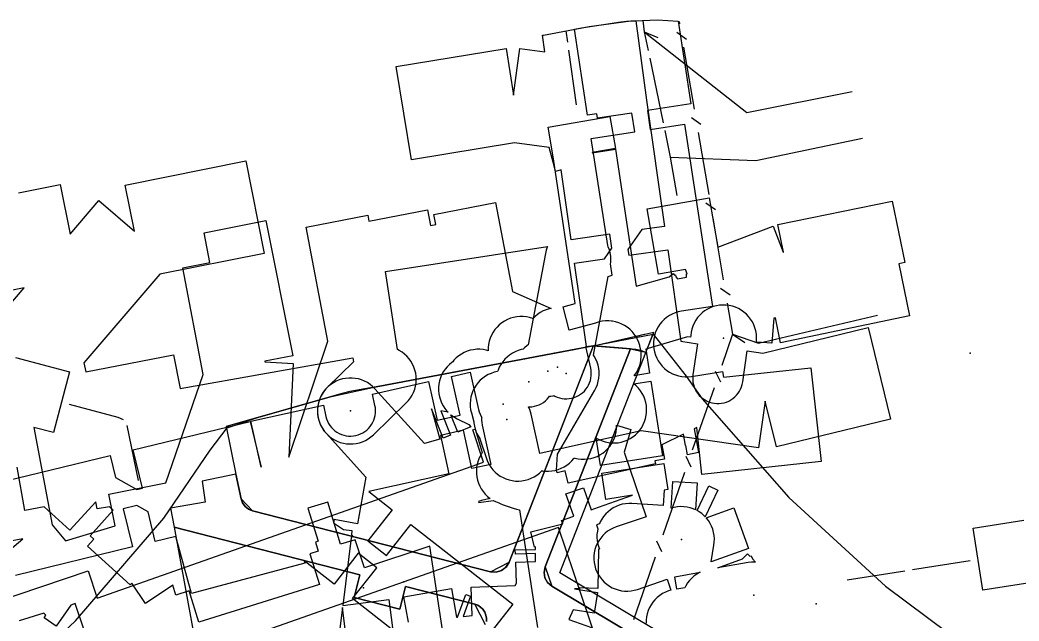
# Model space of a CAD drawing. Header units: metres. Extents: x -3782 to -2031, y 18790 to 19846.
# Drawn here: x -2697.8 to -2634.2, y 19807.4 to 19845.7 of the extents above; entities that cross this region are included whole.
import ezdxf

# ---------------------------------------------------------------- set-up
doc = ezdxf.new("R2010")
doc.units = ezdxf.units.M
for name, color, linetype in [('BENCH', 7, 'Continuous'), ('BOUNDARY', 7, 'Continuous'), ('CURB', 7, 'Continuous'), ('ELECTR_CABLE', 7, 'Continuous'), ('ELECTR_CABLE_COMM', 7, 'Continuous'), ('GRASS', 7, 'Continuous'), ('GROUND', 7, 'Continuous'), ('HEAT', 7, 'Continuous'), ('ROAD', 7, 'Continuous'), ('SEWER', 7, 'Continuous'), ('SIDEWALK_PATH', 7, 'Continuous'), ('TREE', 7, 'Continuous'), ('URN', 7, 'Continuous'), ('WATER_PIPELINE', 7, 'Continuous')]:
    doc.layers.add(name, color=color, linetype=linetype)

msp = doc.modelspace()

# ---------------------------------------------------------------- linework, layer by layer
at = {"layer": 'BENCH'}
msp.add_point((-2673.397, 19809.934), dxfattribs=at)
at = {"layer": 'BOUNDARY'}
msp.add_lwpolyline([(-2700.561, 19801.545), (-2694.285, 19807.448), (-2688.679, 19813.991), (-2685.714, 19818.32), (-2684.639, 19819.744), (-2682.778, 19820.372), (-2678.001, 19821.721), (-2675.4, 19822.308), (-2674.931, 19822.396), (-2662.552, 19824.717), (-2660.833, 19825.07), (-2657.519, 19825.689), (-2655.427, 19823.018), (-2654.403, 19821.576), (-2648.887, 19815.315), (-2642.75, 19809.663), (-2636.057, 19804.681), (-2628.881, 19800.423)], dxfattribs=at)
at = {"layer": 'CURB'}
for points in [[(-2658.09, 19825.675), (-2658.672, 19825.535)], [(-2661.342, 19824.958), (-2666.701, 19811.189)], [(-2658.977, 19824.755), (-2664.404, 19810.884)], [(-2661.311, 19824.965), (-2661.816, 19824.89)], [(-2661.342, 19824.958), (-2658.977, 19824.755)], [(-2658.862, 19824.745), (-2658.862, 19824.745), (-2658.022, 19824.545)], [(-2683.758, 19815.231), (-2684.078, 19816.792)], [(-2683.758, 19815.231), (-2683.027, 19814.463)], [(-2667.88, 19810.585), (-2683.027, 19814.463)], [(-2676.188, 19810.39), (-2688.016, 19813.419)], [(-2667.88, 19810.585), (-2666.701, 19811.189)], [(-2676.188, 19810.39), (-2676.561, 19808.937), (-2673.654, 19808.192), (-2673.282, 19809.645)], [(-2664.404, 19810.884), (-2663.986, 19809.661)], [(-2668.884, 19808.519), (-2673.282, 19809.645)], [(-2663.986, 19809.661), (-2644.929, 19798.275)], [(-2668.192, 19807.21), (-2668.884, 19808.519)]]:
    msp.add_lwpolyline(points, dxfattribs=at)
at = {"layer": 'ELECTR_CABLE'}
for points in [[(-2658.186, 19845.653), (-2658.09, 19844.93)], [(-2663.077, 19844.997), (-2662.978, 19844.268)], [(-2658.09, 19844.93), (-2657.847, 19843.756)], [(-2658.09, 19844.93), (-2651.567, 19839.81)], [(-2658.09, 19844.93), (-2657.228, 19844.571)], [(-2662.91, 19843.773), (-2662.435, 19840.279)], [(-2657.746, 19843.267), (-2656.893, 19839.141)], [(-2651.567, 19839.81), (-2644.856, 19841.147)], [(-2656.792, 19838.651), (-2656.44, 19836.95)], [(-2651, 19836.745), (-2644.21, 19838.16)], [(-2656.44, 19836.95), (-2656.016, 19834.511)], [(-2656.44, 19836.95), (-2651, 19836.745)], [(-2698.111, 19824.212), (-2694.664, 19823.301), (-2695.686, 19819.434), (-2696.935, 19819.764), (-2695.768, 19813.566), (-2694.919, 19812.545), (-2691.764, 19813.503), (-2692.171, 19815.51), (-2688.533, 19816.247), (-2686.161, 19823.139), (-2687.461, 19829.922), (-2685.732, 19830.254), (-2686.111, 19832.146), (-2682.188, 19832.93), (-2680.469, 19824.328), (-2682.248, 19823.973), (-2682.239, 19823.927), (-2680.432, 19823.84), (-2680.721, 19817.872), (-2678.224, 19825.252), (-2679.615, 19832.507), (-2675.687, 19833.26), (-2675.617, 19832.894), (-2671.885, 19833.61), (-2671.694, 19832.617), (-2671.367, 19832.68), (-2671.488, 19833.313), (-2667.559, 19834.066), (-2666.474, 19828.403), (-2664.027, 19827.34), (-2664.147, 19827.315), (-2664.343, 19827.253), (-2664.533, 19827.172), (-2664.713, 19827.073), (-2664.883, 19826.957), (-2665.041, 19826.824), (-2665.179, 19826.683), (-2665.196, 19826.69), (-2665.393, 19826.752), (-2665.595, 19826.795), (-2665.799, 19826.817), (-2666.006, 19826.819), (-2666.211, 19826.801), (-2666.413, 19826.763), (-2666.611, 19826.705), (-2666.802, 19826.628), (-2666.985, 19826.533), (-2667.158, 19826.42), (-2667.318, 19826.291), (-2667.465, 19826.146), (-2667.598, 19825.988), (-2667.714, 19825.818), (-2667.813, 19825.638), (-2667.894, 19825.448), (-2667.956, 19825.251), (-2667.998, 19825.05), (-2668.02, 19824.845), (-2668.022, 19824.641), (-2668.145, 19824.678), (-2668.348, 19824.716), (-2668.553, 19824.735), (-2668.759, 19824.733), (-2668.964, 19824.711), (-2669.166, 19824.669), (-2669.362, 19824.608), (-2669.552, 19824.528), (-2669.733, 19824.429), (-2669.904, 19824.313), (-2670.062, 19824.181), (-2670.206, 19824.034), (-2670.287, 19823.935), (-2670.338, 19823.901), (-2670.497, 19823.771), (-2670.644, 19823.626), (-2670.775, 19823.467), (-2670.89, 19823.296), (-2670.988, 19823.115), (-2671.067, 19822.924), (-2671.128, 19822.727), (-2671.169, 19822.526), (-2671.19, 19822.32), (-2671.19, 19822.114), (-2671.171, 19821.909), (-2671.131, 19821.707), (-2671.072, 19821.51), (-2670.994, 19821.319), (-2670.897, 19821.137), (-2670.783, 19820.965), (-2670.653, 19820.805), (-2670.582, 19820.733), (-2671.04, 19820.823), (-2670.42, 19819.274), (-2670.897, 19819.083), (-2671.64, 19820.94), (-2671.108, 19819.012), (-2672.081, 19818.743), (-2675.24, 19822.222), (-2675.386, 19822.367), (-2675.546, 19822.498), (-2675.717, 19822.612), (-2675.899, 19822.709), (-2676.09, 19822.788), (-2676.287, 19822.847), (-2676.489, 19822.887), (-2676.694, 19822.907), (-2676.9, 19822.907), (-2677.105, 19822.887), (-2677.307, 19822.846), (-2677.504, 19822.786), (-2677.695, 19822.707), (-2677.876, 19822.61), (-2678.048, 19822.495), (-2678.207, 19822.364), (-2678.352, 19822.218), (-2678.483, 19822.059), (-2678.597, 19821.888), (-2678.694, 19821.706), (-2678.773, 19821.515), (-2678.832, 19821.318), (-2678.872, 19821.116), (-2678.892, 19820.911), (-2678.892, 19820.705), (-2678.872, 19820.499), (-2678.831, 19820.297), (-2678.771, 19820.1), (-2678.692, 19819.91), (-2678.595, 19819.728), (-2678.48, 19819.557), (-2678.349, 19819.398), (-2675.811, 19816.604), (-2676.352, 19813.632), (-2677.828, 19813.901), (-2677.867, 19813.688), (-2677.242, 19813.271), (-2676.695, 19813.203), (-2676.729, 19812.93), (-2676.656, 19812.881), (-2676.754, 19812.734), (-2677.288, 19808.439), (-2674.346, 19808.81), (-2673.974, 19805.858)], [(-2694.692, 19821.239), (-2691.608, 19820.424)], [(-2691.608, 19820.424), (-2691.268, 19820.263)], [(-2691.017, 19819.892), (-2690.31, 19816.397)], [(-2673.106, 19807.363), (-2673.395, 19808.983), (-2670.366, 19809.523), (-2670.04, 19807.693), (-2669.975, 19807.7), (-2669.455, 19809.13), (-2669.158, 19809.022), (-2669.625, 19807.738), (-2669.036, 19807.801), (-2669.112, 19809.595), (-2666.3, 19809.715), (-2666.235, 19809.853), (-2666.277, 19811.197), (-2665.024, 19811.236), (-2665.014, 19811.736), (-2666.293, 19811.696), (-2666.301, 19811.965), (-2665.009, 19812.005), (-2665.006, 19812.161), (-2665.072, 19812.144), (-2665.321, 19813.112), (-2663.281, 19813.636), (-2663.355, 19813.843), (-2662.579, 19814.119), (-2663.076, 19815.541), (-2661.963, 19815.93), (-2661.468, 19814.514), (-2660.999, 19814.681), (-2658.838, 19815.45), (-2660.539, 19815.181), (-2660.801, 19816.843), (-2656.85, 19817.467), (-2656.588, 19815.805), (-2656.821, 19815.768), (-2656.881, 19814.8), (-2658.877, 19814.924), (-2659.083, 19814.927), (-2659.288, 19814.909), (-2659.491, 19814.872), (-2659.689, 19814.814), (-2659.88, 19814.738), (-2660.063, 19814.643), (-2660.236, 19814.531), (-2660.397, 19814.402), (-2660.545, 19814.258), (-2660.678, 19814.101), (-2660.794, 19813.931), (-2660.894, 19813.75), (-2660.941, 19813.64), (-2661.138, 19813.57), (-2661.048, 19813.313), (-2661.08, 19813.163), (-2661.103, 19812.958), (-2661.106, 19812.752), (-2661.088, 19812.547), (-2661.051, 19812.344), (-2660.993, 19812.146), (-2660.953, 19812.046), (-2661.008, 19812.027), (-2661.058, 19809.525), (-2662.224, 19809.549), (-2662.222, 19809.497), (-2662.543, 19809.487), (-2661.08, 19809.263), (-2661.281, 19807.949), (-2662.615, 19808.152), (-2662.898, 19807.552), (-2661.461, 19807.028)], [(-2632.877, 19809.991), (-2636.542, 19809.409), (-2637.169, 19813.36), (-2633.943, 19813.872)], [(-2699.175, 19811.408), (-2697.637, 19812.686), (-2699.603, 19812.316)], [(-2641.014, 19810.724), (-2637.349, 19811.306)], [(-2645.173, 19810.064), (-2641.508, 19810.646)], [(-2693.743, 19806.874), (-2694.306, 19808.551), (-2694.593, 19808.463), (-2695.522, 19807.125), (-2696.289, 19807.658), (-2696.184, 19807.809), (-2696.298, 19807.946), (-2697.87, 19807.468)], [(-2676.848, 19804.694), (-2677.304, 19808.311), (-2677.471, 19806.97)]]:
    msp.add_lwpolyline(points, dxfattribs=at)
for points in [[(-2661.405, 19837.245), (-2659.921, 19837.468), (-2658.608, 19828.741), (-2656.505, 19829.355), (-2656.252, 19829.563), (-2656.163, 19829.455), (-2656.11, 19829.47), (-2656.075, 19829.348), (-2655.975, 19829.226), (-2655.415, 19829.324), (-2655.398, 19829.544), (-2655.368, 19829.542), (-2655.474, 19829.821), (-2657.178, 19829.525), (-2657.9, 19833.675), (-2653.96, 19834.361), (-2653.416, 19831.234), (-2649.893, 19832.578), (-2649.259, 19830.916), (-2649.224, 19830.924), (-2649.584, 19832.668), (-2642.32, 19834.167), (-2641.511, 19830.25), (-2641.898, 19830.17), (-2641.211, 19826.86), (-2649.418, 19825.156), (-2649.747, 19826.739), (-2649.855, 19826.724), (-2649.977, 19825.12), (-2650.958, 19825.194), (-2650.951, 19825.292), (-2650.945, 19825.498), (-2650.96, 19825.704), (-2650.995, 19825.907), (-2651.049, 19826.106), (-2651.123, 19826.298), (-2651.215, 19826.483), (-2651.325, 19826.657), (-2651.452, 19826.82), (-2651.593, 19826.969), (-2651.749, 19827.104), (-2651.917, 19827.223), (-2652.096, 19827.325), (-2652.285, 19827.409), (-2652.48, 19827.474), (-2652.681, 19827.52), (-2652.886, 19827.546), (-2653.092, 19827.551), (-2653.297, 19827.537), (-2653.5, 19827.502), (-2653.699, 19827.447), (-2653.891, 19827.374), (-2654.076, 19827.281), (-2654.25, 19827.172), (-2654.413, 19827.045), (-2654.562, 19826.903), (-2654.697, 19826.748), (-2654.816, 19826.579), (-2654.918, 19826.4), (-2655.002, 19826.212), (-2655.067, 19826.017), (-2655.113, 19825.816), (-2655.139, 19825.611), (-2655.146, 19825.513), (-2655.339, 19825.528), (-2658.001, 19824.751), (-2657.757, 19823.207), (-2658.734, 19823.052), (-2658.686, 19823.113), (-2658.573, 19823.286), (-2658.478, 19823.468), (-2658.401, 19823.66), (-2658.343, 19823.858), (-2658.305, 19824.06), (-2658.287, 19824.265), (-2658.289, 19824.471), (-2658.312, 19824.676), (-2658.354, 19824.878), (-2658.368, 19824.921), (-2658.377, 19824.966), (-2658.439, 19825.163), (-2658.52, 19825.352), (-2658.619, 19825.533), (-2658.735, 19825.703), (-2658.868, 19825.861), (-2659.015, 19826.005), (-2659.176, 19826.134), (-2659.348, 19826.247), (-2659.531, 19826.342), (-2659.722, 19826.419), (-2659.92, 19826.476), (-2660.123, 19826.514), (-2660.176, 19826.519), (-2660.355, 19826.536), (-2660.561, 19826.535), (-2660.766, 19826.514), (-2660.968, 19826.472), (-2661.164, 19826.412), (-2661.194, 19826.399), (-2662.875, 19825.959), (-2663.264, 19827.443), (-2662.488, 19827.647), (-2663.874, 19836.851), (-2664.22, 19838.861), (-2660.278, 19839.54), (-2659.928, 19837.51), (-2661.406, 19837.255)], [(-2657.679, 19822.713), (-2656.928, 19817.961), (-2660.879, 19817.337), (-2661.157, 19819.095), (-2661.147, 19819.089), (-2660.967, 19818.989), (-2660.778, 19818.907), (-2660.582, 19818.844), (-2660.38, 19818.801), (-2660.175, 19818.778), (-2659.969, 19818.775), (-2659.764, 19818.792), (-2659.561, 19818.829), (-2659.363, 19818.886), (-2659.172, 19818.962), (-2658.988, 19819.057), (-2658.815, 19819.169), (-2658.654, 19819.297), (-2658.506, 19819.441), (-2658.373, 19819.598), (-2658.256, 19819.768), (-2658.156, 19819.948), (-2658.075, 19820.137), (-2658.012, 19820.333), (-2657.969, 19820.535), (-2657.946, 19820.74), (-2657.942, 19820.946), (-2657.96, 19821.151), (-2657.997, 19821.354), (-2658.054, 19821.552), (-2658.13, 19821.743), (-2658.224, 19821.927), (-2658.336, 19822.1), (-2658.465, 19822.261), (-2658.608, 19822.409), (-2658.765, 19822.541)], [(-2669.956, 19819.46), (-2670.4, 19820.57), (-2670.349, 19820.528), (-2670.178, 19820.413), (-2669.997, 19820.315), (-2669.249, 19819.958), (-2669.124, 19819.792)], [(-2656.285, 19816.329), (-2654.72, 19816.231), (-2654.826, 19814.518), (-2654.976, 19814.584), (-2655.172, 19814.649), (-2655.373, 19814.694), (-2655.577, 19814.719), (-2655.783, 19814.724), (-2655.989, 19814.709), (-2656.192, 19814.674), (-2656.39, 19814.619), (-2656.391, 19814.618)], [(-2654.213, 19814.073), (-2654.283, 19814.146), (-2654.439, 19814.281), (-2654.608, 19814.399), (-2654.733, 19814.47), (-2653.99, 19816.044), (-2653.412, 19815.771)], [(-2652.385, 19814.642), (-2651.455, 19812.069), (-2653.846, 19811.205), (-2653.662, 19812.267), (-2653.637, 19812.471), (-2653.632, 19812.677), (-2653.647, 19812.883), (-2653.682, 19813.086), (-2653.737, 19813.284), (-2653.811, 19813.477), (-2653.904, 19813.661), (-2654.014, 19813.835), (-2654.141, 19813.997), (-2654.148, 19814.004)], [(-2651.848, 19811.395), (-2651.533, 19811.714), (-2651.382, 19811.564), (-2651.286, 19811.598), (-2651.212, 19811.396), (-2651.009, 19811.195), (-2651.07, 19811.199), (-2651.276, 19811.194), (-2651.48, 19811.169), (-2653.406, 19810.832)], [(-2656.155, 19810.268), (-2654.542, 19810.55), (-2654.571, 19810.537), (-2654.75, 19810.435), (-2654.918, 19810.316), (-2655.074, 19810.182), (-2655.216, 19810.032), (-2655.343, 19809.87), (-2655.453, 19809.695), (-2655.519, 19809.562), (-2656.017, 19809.476)]]:
    msp.add_lwpolyline(points, close=True, dxfattribs=at)
at = {"layer": 'ELECTR_CABLE_COMM'}
for points in [[(-2655.875, 19845.6), (-2655.846, 19845.433)], [(-2656.026, 19844.91), (-2655.414, 19844.477)], [(-2655.593, 19843.954), (-2654.918, 19840.004)], [(-2655.098, 19839.481), (-2654.486, 19839.048)], [(-2654.665, 19838.526), (-2653.99, 19834.576)], [(-2654.169, 19834.053), (-2653.558, 19833.62)], [(-2653.737, 19833.097), (-2653.062, 19829.147)], [(-2653.241, 19828.625), (-2652.63, 19828.192)], [(-2652.809, 19827.669), (-2652.471, 19825.694)], [(-2650.818, 19825.123), (-2643.243, 19826.896)], [(-2652.471, 19825.694), (-2653.163, 19823.706)], [(-2652.471, 19825.694), (-2650.818, 19825.123)], [(-2652.471, 19825.694), (-2651.702, 19825.164)], [(-2653.572, 19823.335), (-2653.245, 19822.66)], [(-2653.655, 19822.289), (-2655.037, 19818.312)], [(-2655.447, 19817.941), (-2655.12, 19817.267)], [(-2655.53, 19816.896), (-2656.912, 19812.919)], [(-2657.321, 19812.548), (-2656.995, 19811.873)], [(-2657.404, 19811.502), (-2658.786, 19807.526)]]:
    msp.add_lwpolyline(points, dxfattribs=at)
at = {"layer": 'GRASS'}
msp.add_lwpolyline([(-2665.167, 19815.109), (-2664.074, 19817.903), (-2661.318, 19824.949), (-2674.931, 19822.396), (-2676.835, 19822.039), (-2677.319, 19821.914), (-2684.7, 19819.829), (-2684.078, 19816.792), (-2683.758, 19815.231), (-2683.664, 19814.967), (-2683.503, 19814.742), (-2683.286, 19814.571), (-2683.027, 19814.463), (-2667.88, 19810.585), (-2667.515, 19810.56), (-2667.176, 19810.663), (-2666.894, 19810.878), (-2666.701, 19811.189)], close=True, dxfattribs=at)
for points in [[(-2644.416, 19799.133), (-2663.473, 19810.52), (-2657.991, 19824.532), (-2658.202, 19824.61), (-2658.419, 19824.671), (-2658.639, 19824.716), (-2658.862, 19824.745), (-2658.977, 19824.755), (-2664.404, 19810.884), (-2664.473, 19810.536), (-2664.419, 19810.196), (-2664.253, 19809.894), (-2663.986, 19809.661), (-2644.929, 19798.275)], [(-2668.141, 19807.413), (-2668.134, 19807.62), (-2668.17, 19807.824), (-2668.248, 19808.018), (-2668.365, 19808.191), (-2668.513, 19808.336), (-2668.688, 19808.446), (-2668.884, 19808.519), (-2673.282, 19809.645), (-2673.654, 19808.192), (-2676.561, 19808.937), (-2676.188, 19810.39), (-2688.016, 19813.419), (-2686.519, 19805.292)]]:
    msp.add_lwpolyline(points, dxfattribs=at)
at = {"layer": 'GROUND'}
for points in [[(-2644.929, 19798.275), (-2663.986, 19809.661), (-2664.253, 19809.894), (-2664.419, 19810.196), (-2664.473, 19810.536), (-2664.404, 19810.884), (-2658.977, 19824.755), (-2658.862, 19824.745), (-2658.639, 19824.716), (-2658.419, 19824.671), (-2658.202, 19824.61), (-2657.991, 19824.532), (-2657.54, 19825.685), (-2657.519, 19825.689), (-2655.427, 19823.018), (-2654.403, 19821.576), (-2648.887, 19815.315), (-2642.75, 19809.663), (-2636.057, 19804.681)], [(-2700.561, 19801.545), (-2694.285, 19807.448), (-2688.679, 19813.991), (-2685.714, 19818.32), (-2684.639, 19819.744), (-2682.778, 19820.372), (-2678.001, 19821.721), (-2675.4, 19822.308), (-2674.931, 19822.396), (-2662.552, 19824.717), (-2660.833, 19825.07), (-2660.387, 19825.153), (-2661.233, 19824.965), (-2661.291, 19824.954), (-2661.347, 19824.944), (-2666.7, 19811.192), (-2666.892, 19810.88), (-2667.175, 19810.664), (-2667.515, 19810.56), (-2667.88, 19810.585), (-2683.027, 19814.463), (-2683.286, 19814.571), (-2683.503, 19814.742), (-2683.664, 19814.967), (-2683.758, 19815.231), (-2684.078, 19816.792), (-2686.233, 19816.35), (-2686.029, 19815.013), (-2688.239, 19814.625), (-2688.016, 19813.419), (-2676.188, 19810.39), (-2676.561, 19808.937), (-2673.654, 19808.192), (-2673.282, 19809.645), (-2668.884, 19808.519), (-2668.688, 19808.446), (-2668.513, 19808.336), (-2668.365, 19808.191), (-2668.248, 19808.018), (-2668.17, 19807.824), (-2668.134, 19807.62), (-2668.141, 19807.413)]]:
    msp.add_lwpolyline(points, dxfattribs=at)
at = {"layer": 'HEAT'}
for points in [[(-2700.983, 19808.12), (-2693.486, 19810.633), (-2692.906, 19808.903), (-2668.316, 19817.547), (-2669, 19819.604), (-2668.858, 19819.651), (-2668.841, 19819.6), (-2668.767, 19819.407), (-2668.674, 19819.224), (-2668.563, 19819.05), (-2668.553, 19819.037), (-2668.136, 19817.783), (-2668.061, 19817.591), (-2667.968, 19817.407), (-2667.858, 19817.234), (-2667.731, 19817.071), (-2667.588, 19816.922), (-2667.432, 19816.788), (-2667.263, 19816.67), (-2667.083, 19816.569), (-2666.895, 19816.486), (-2666.699, 19816.421), (-2666.498, 19816.377), (-2666.293, 19816.352), (-2666.087, 19816.347), (-2665.882, 19816.363), (-2665.679, 19816.399), (-2665.48, 19816.454), (-2665.288, 19816.529), (-2665.104, 19816.622), (-2664.93, 19816.732), (-2664.768, 19816.86), (-2664.619, 19817.002), (-2664.608, 19817.015), (-2664.592, 19817.011), (-2664.387, 19816.986), (-2664.181, 19816.982), (-2663.976, 19816.997), (-2663.773, 19817.033), (-2663.574, 19817.088), (-2663.382, 19817.163), (-2663.199, 19817.256), (-2663.025, 19817.367), (-2662.862, 19817.494), (-2662.714, 19817.636), (-2662.579, 19817.793), (-2662.552, 19817.832), (-2662.506, 19817.817), (-2662.305, 19817.772), (-2662.1, 19817.748), (-2661.894, 19817.743), (-2661.689, 19817.759), (-2661.486, 19817.794), (-2661.287, 19817.85), (-2661.095, 19817.924), (-2660.911, 19818.017), (-2660.737, 19818.128), (-2660.575, 19818.255), (-2660.426, 19818.398), (-2660.292, 19818.554), (-2660.174, 19818.723), (-2660.072, 19818.902), (-2659.989, 19819.091), (-2659.925, 19819.287), (-2659.88, 19819.488), (-2659.856, 19819.693), (-2659.851, 19819.899), (-2659.851, 19819.902), (-2658.949, 19819.634), (-2659.376, 19818.193), (-2657.982, 19814.079), (-2659.876, 19813.437), (-2660.068, 19813.362), (-2660.251, 19813.268), (-2660.425, 19813.156), (-2660.586, 19813.028), (-2660.734, 19812.885), (-2660.868, 19812.728), (-2660.985, 19812.558), (-2661.085, 19812.378), (-2661.167, 19812.189), (-2661.23, 19811.993), (-2661.274, 19811.792), (-2661.298, 19811.587), (-2661.301, 19811.381), (-2661.285, 19811.176), (-2661.248, 19810.973), (-2661.191, 19810.775), (-2661.116, 19810.583), (-2661.022, 19810.4), (-2660.91, 19810.226), (-2660.782, 19810.065), (-2660.639, 19809.917), (-2660.482, 19809.783), (-2660.312, 19809.666), (-2660.132, 19809.566), (-2659.943, 19809.484), (-2659.747, 19809.42), (-2659.546, 19809.377), (-2659.341, 19809.353), (-2659.135, 19809.35), (-2658.929, 19809.366), (-2658.727, 19809.403), (-2658.528, 19809.46), (-2656.634, 19810.101), (-2656.4, 19809.409), (-2656.554, 19809.357), (-2656.745, 19809.281), (-2656.929, 19809.187), (-2657.102, 19809.075), (-2657.264, 19808.947), (-2657.412, 19808.804), (-2657.545, 19808.647), (-2657.663, 19808.478), (-2657.763, 19808.298), (-2657.845, 19808.109), (-2657.908, 19807.912), (-2657.952, 19807.711), (-2657.975, 19807.506), (-2657.979, 19807.3)], [(-2661.117, 19806.193), (-2663.556, 19813.39), (-2691.631, 19803.521)]]:
    msp.add_lwpolyline(points, dxfattribs=at)
at = {"layer": 'ROAD'}
msp.add_lwpolyline([(-2657.491, 19825.811), (-2658.62, 19825.547), (-2661.233, 19824.965), (-2661.291, 19824.954), (-2658.977, 19824.755), (-2658.862, 19824.745), (-2658.639, 19824.716), (-2658.419, 19824.671), (-2658.202, 19824.61), (-2657.991, 19824.532)], close=True, dxfattribs=at)
at = {"layer": 'SEWER'}
msp.add_lwpolyline([(-2661.776, 19824.916), (-2662.534, 19830.221), (-2660.622, 19830.494), (-2660.15, 19831.164), (-2660.278, 19832.059), (-2662.746, 19831.706), (-2663.38, 19836.145), (-2663.751, 19836.05), (-2663.9, 19836.631), (-2664.145, 19837.583), (-2666.359, 19837.874), (-2672.914, 19836.798), (-2673.886, 19842.718), (-2666.893, 19843.867), (-2666.407, 19840.907), (-2666.015, 19843.881), (-2664.421, 19843.671), (-2664.561, 19844.719), (-2664.505, 19844.73), (-2661.609, 19845.271), (-2658.959, 19845.626), (-2658.631, 19845.637), (-2657.955, 19840.596), (-2656.806, 19832.555), (-2658.244, 19832.349), (-2659.137, 19831.081), (-2659.085, 19830.714), (-2656.594, 19831.07), (-2655.761, 19825.242), (-2654.713, 19825.092), (-2654.996, 19823.112), (-2655.011, 19822.956), (-2655.01, 19822.799), (-2654.994, 19822.642), (-2654.963, 19822.489), (-2654.916, 19822.339), (-2654.855, 19822.194), (-2654.781, 19822.056), (-2654.693, 19821.926), (-2654.593, 19821.805), (-2654.481, 19821.694), (-2654.359, 19821.595), (-2654.228, 19821.509), (-2654.089, 19821.435), (-2653.944, 19821.376), (-2653.793, 19821.331), (-2653.639, 19821.301), (-2653.483, 19821.287), (-2653.326, 19821.287), (-2653.17, 19821.304), (-2653.016, 19821.335), (-2652.866, 19821.381), (-2652.721, 19821.442), (-2652.583, 19821.517), (-2652.453, 19821.605), (-2652.332, 19821.705), (-2652.222, 19821.817), (-2652.123, 19821.938), (-2652.036, 19822.069), (-2651.963, 19822.208), (-2651.903, 19822.354), (-2651.858, 19822.504), (-2651.829, 19822.658), (-2651.545, 19824.638), (-2650.538, 19824.494), (-2643.841, 19826.121), (-2642.425, 19820.29), (-2649.684, 19818.527), (-2650.392, 19821.442), (-2650.817, 19818.473), (-2658.296, 19819.544), (-2664.73, 19818.111), (-2665.287, 19820.611), (-2665.329, 19820.762), (-2665.385, 19820.909), (-2665.455, 19821.049), (-2665.469, 19821.071), (-2665.396, 19821.069), (-2665.239, 19821.08), (-2665.084, 19821.107), (-2664.933, 19821.149), (-2664.786, 19821.205), (-2664.646, 19821.275), (-2664.513, 19821.359), (-2664.389, 19821.455), (-2664.275, 19821.563), (-2664.172, 19821.682), (-2664.128, 19821.744), (-2664.04, 19821.75), (-2663.885, 19821.777), (-2663.841, 19821.789), (-2663.785, 19821.757), (-2663.641, 19821.693), (-2663.492, 19821.644), (-2663.339, 19821.609), (-2663.183, 19821.589), (-2663.027, 19821.585), (-2662.87, 19821.596), (-2662.715, 19821.623), (-2662.564, 19821.665), (-2662.417, 19821.721), (-2662.277, 19821.791), (-2662.144, 19821.875), (-2662.02, 19821.971), (-2661.906, 19822.079), (-2661.803, 19822.198), (-2661.713, 19822.326), (-2661.635, 19822.463), (-2661.571, 19822.606), (-2661.522, 19822.755), (-2661.487, 19822.908), (-2661.467, 19823.064), (-2661.463, 19823.221), (-2661.475, 19823.378), (-2661.501, 19823.533), (-2661.808, 19824.909)], close=True, dxfattribs=at)
for points in [[(-2699.53, 19816.179), (-2692.089, 19817.986), (-2691.746, 19816.575), (-2690.398, 19815.808), (-2690.037, 19815.895), (-2690.631, 19818.34), (-2683.184, 19820.149), (-2682.476, 19817.234), (-2683.128, 19820.162), (-2678.518, 19821.188), (-2678.357, 19820.462), (-2678.315, 19820.311), (-2678.259, 19820.164), (-2678.188, 19820.024), (-2678.105, 19819.891), (-2678.008, 19819.767), (-2677.9, 19819.653), (-2677.782, 19819.55), (-2677.653, 19819.46), (-2677.517, 19819.382), (-2677.373, 19819.318), (-2677.224, 19819.269), (-2677.071, 19819.234), (-2676.915, 19819.214), (-2676.759, 19819.21), (-2676.602, 19819.221), (-2676.447, 19819.248), (-2676.296, 19819.29), (-2676.149, 19819.346), (-2676.009, 19819.416), (-2675.876, 19819.5), (-2675.752, 19819.596), (-2675.638, 19819.704), (-2675.535, 19819.823), (-2675.445, 19819.951), (-2675.367, 19820.088), (-2675.303, 19820.231), (-2675.254, 19820.38), (-2675.219, 19820.533), (-2675.199, 19820.689), (-2675.195, 19820.846), (-2675.207, 19821.003), (-2675.233, 19821.158), (-2675.395, 19821.884), (-2671.828, 19822.678), (-2671.282, 19820.222), (-2669.818, 19820.548), (-2670.364, 19823.004), (-2669.165, 19823.271), (-2668.638, 19820.9), (-2668.596, 19820.749), (-2668.54, 19820.602), (-2668.469, 19820.462), (-2668.44, 19820.416), (-2668.444, 19820.383), (-2668.448, 19820.226), (-2668.437, 19820.07), (-2668.411, 19819.915), (-2667.854, 19817.415), (-2669.06, 19817.147), (-2669.602, 19819.581), (-2671.066, 19819.255), (-2670.525, 19816.821), (-2675.628, 19815.685), (-2674.139, 19814.52), (-2675.689, 19812.538), (-2674.508, 19811.614), (-2672.958, 19813.596), (-2666.469, 19808.519), (-2668.01, 19806.55)], [(-2670.551, 19804.094), (-2676.655, 19808.87), (-2675.118, 19810.834), (-2676.3, 19811.758), (-2677.836, 19809.795), (-2679.73, 19811.276), (-2679.691, 19811.13), (-2686.918, 19809.189), (-2687.896, 19812.83), (-2689.215, 19812.51), (-2689.671, 19814.386), (-2690.383, 19814.792), (-2691.261, 19814.579), (-2690.673, 19812.156), (-2698.12, 19810.347)]]:
    msp.add_lwpolyline(points, dxfattribs=at)
at = {"layer": 'SIDEWALK_PATH'}
msp.add_lwpolyline([(-2644.929, 19798.275), (-2663.986, 19809.661), (-2664.253, 19809.894), (-2664.419, 19810.196), (-2664.473, 19810.536), (-2664.404, 19810.884), (-2658.977, 19824.755), (-2661.291, 19824.954), (-2661.347, 19824.944), (-2666.7, 19811.192), (-2666.892, 19810.88), (-2667.175, 19810.664), (-2667.515, 19810.56), (-2667.88, 19810.585), (-2683.027, 19814.463), (-2683.286, 19814.571), (-2683.503, 19814.742), (-2683.664, 19814.967), (-2683.758, 19815.231), (-2684.078, 19816.792), (-2686.233, 19816.35), (-2686.029, 19815.013), (-2688.239, 19814.625), (-2688.016, 19813.419), (-2676.188, 19810.39), (-2676.561, 19808.937), (-2673.654, 19808.192), (-2673.282, 19809.645), (-2668.884, 19808.519), (-2668.688, 19808.446), (-2668.513, 19808.336), (-2668.365, 19808.191), (-2668.248, 19808.018), (-2668.17, 19807.824), (-2668.134, 19807.62), (-2668.141, 19807.413)], dxfattribs=at)
at = {"layer": 'TREE'}
for p in [(-2653.045, 19825.452), (-2637.344, 19824.483), (-2664.232, 19823.339), (-2663.618, 19823.594), (-2663.063, 19823.185), (-2665.432, 19822.669), (-2667.076, 19821.248), (-2676.795, 19820.81), (-2666.849, 19820.262), (-2655.731, 19812.625), (-2651.119, 19809.1), (-2647.159, 19808.541)]:
    msp.add_point(p, dxfattribs=at)
at = {"layer": 'URN'}
msp.add_point((-2675.965, 19809.556), dxfattribs=at)
at = {"layer": 'WATER_PIPELINE'}
msp.add_lwpolyline([(-2660.13, 19829.459), (-2660.239, 19830.165), (-2660.226, 19830.254), (-2660.218, 19830.46), (-2660.23, 19830.666), (-2660.262, 19830.869), (-2660.314, 19831.069), (-2660.385, 19831.262), (-2660.419, 19831.332), (-2661.469, 19838.145), (-2658.7, 19838.572), (-2658.884, 19839.767), (-2661.061, 19839.431), (-2661.105, 19839.719), (-2661.698, 19839.627), (-2662.542, 19845.097), (-2662.094, 19845.18), (-2659.575, 19845.569), (-2659.226, 19845.616), (-2657.245, 19845.687), (-2655.942, 19845.605), (-2655.131, 19840.346), (-2657.898, 19839.919), (-2657.714, 19838.724), (-2655.54, 19839.059), (-2653.752, 19827.468), (-2655.729, 19827.163), (-2655.93, 19827.121), (-2656.127, 19827.06), (-2656.317, 19826.98), (-2656.498, 19826.882), (-2656.669, 19826.767), (-2656.828, 19826.635), (-2656.973, 19826.488), (-2657.102, 19826.328), (-2657.216, 19826.156), (-2657.312, 19825.974), (-2657.39, 19825.783), (-2657.448, 19825.586), (-2657.487, 19825.383), (-2657.506, 19825.178), (-2657.505, 19824.972), (-2657.484, 19824.767), (-2657.443, 19824.565), (-2657.382, 19824.368), (-2657.302, 19824.178), (-2657.203, 19823.997), (-2657.088, 19823.827), (-2656.956, 19823.668), (-2656.81, 19823.523), (-2656.65, 19823.393), (-2656.478, 19823.28), (-2656.295, 19823.184), (-2656.104, 19823.106), (-2655.907, 19823.047), (-2655.705, 19823.008), (-2655.499, 19822.989), (-2655.293, 19822.99), (-2655.088, 19823.012), (-2653.112, 19823.317), (-2653.056, 19822.955), (-2647.487, 19823.56), (-2646.839, 19817.595), (-2654.43, 19816.77), (-2654.754, 19819.753), (-2654.927, 19819.667), (-2654.642, 19818.162), (-2655.34, 19818.03), (-2655.452, 19818.619), (-2655.471, 19818.615), (-2655.607, 19819.333), (-2656.985, 19818.654), (-2656.814, 19817.751), (-2657.418, 19817.636), (-2657.375, 19817.443), (-2662.945, 19816.213), (-2663.118, 19816.993), (-2663.646, 19816.867), (-2663.672, 19817.042), (-2663.61, 19818.058), (-2661.247, 19822.131), (-2661.152, 19822.314), (-2661.076, 19822.505), (-2661.019, 19822.703), (-2660.981, 19822.906), (-2660.964, 19823.111), (-2660.967, 19823.318), (-2660.99, 19823.522), (-2661.033, 19823.724), (-2661.096, 19823.92), (-2661.177, 19824.109), (-2661.277, 19824.29), (-2661.333, 19824.371), (-2660.386, 19829.361)], close=True, dxfattribs=at)
for points in [[(-2697.922, 19834.694), (-2695.271, 19835.224), (-2694.639, 19832.063), (-2692.815, 19834.196), (-2690.535, 19832.246), (-2691.124, 19835.187), (-2683.454, 19836.722), (-2682.277, 19830.838), (-2688.93, 19829.507), (-2693.751, 19823.87), (-2693.631, 19823.309), (-2688.047, 19824.389), (-2687.63, 19822.23), (-2676.637, 19824.2), (-2676.589, 19823.932), (-2678.255, 19822.319), (-2678.396, 19822.168), (-2678.522, 19822.005), (-2678.63, 19821.83), (-2678.722, 19821.645), (-2678.794, 19821.452), (-2678.848, 19821.253), (-2678.881, 19821.05), (-2678.895, 19820.844), (-2678.888, 19820.638), (-2678.861, 19820.434), (-2678.814, 19820.233), (-2678.748, 19820.038), (-2678.663, 19819.85), (-2678.56, 19819.672), (-2678.44, 19819.504), (-2678.304, 19819.349), (-2678.153, 19819.209), (-2677.99, 19819.083), (-2677.815, 19818.974), (-2677.63, 19818.883), (-2677.437, 19818.81), (-2677.238, 19818.757), (-2677.035, 19818.724), (-2676.829, 19818.71), (-2676.623, 19818.717), (-2676.419, 19818.744), (-2676.218, 19818.791), (-2676.023, 19818.857), (-2675.835, 19818.942), (-2675.657, 19819.045), (-2675.489, 19819.165), (-2675.334, 19819.301), (-2673.245, 19821.323), (-2673.104, 19821.473), (-2672.979, 19821.637), (-2672.87, 19821.812), (-2672.779, 19821.996), (-2672.706, 19822.189), (-2672.653, 19822.388), (-2672.619, 19822.592), (-2672.606, 19822.797), (-2672.613, 19823.003), (-2672.64, 19823.208), (-2672.686, 19823.408), (-2672.753, 19823.603), (-2672.838, 19823.791), (-2672.941, 19823.97), (-2673.061, 19824.137), (-2673.197, 19824.292), (-2673.347, 19824.433), (-2673.511, 19824.558), (-2673.686, 19824.667), (-2673.796, 19824.722), (-2674.561, 19829.681), (-2664.244, 19831.273), (-2664.265, 19831.228), (-2664.333, 19831.034), (-2664.381, 19830.833), (-2665.484, 19825.022), (-2665.555, 19824.97), (-2665.709, 19824.833), (-2665.799, 19824.734), (-2665.918, 19824.712), (-2666.115, 19824.654), (-2666.307, 19824.578), (-2666.49, 19824.483), (-2666.662, 19824.37), (-2666.823, 19824.242), (-2666.971, 19824.098), (-2667.103, 19823.94), (-2667.22, 19823.77), (-2667.319, 19823.589), (-2667.4, 19823.4), (-2667.427, 19823.318), (-2667.44, 19823.316), (-2667.641, 19823.27), (-2667.837, 19823.205), (-2668.025, 19823.121), (-2668.204, 19823.019), (-2668.372, 19822.9), (-2668.528, 19822.765), (-2668.67, 19822.615), (-2668.796, 19822.453), (-2668.906, 19822.278), (-2668.998, 19822.094), (-2669.072, 19821.901), (-2669.126, 19821.703), (-2669.161, 19821.499), (-2669.175, 19821.294), (-2669.17, 19821.088), (-2669.144, 19820.883), (-2669.098, 19820.682), (-2668.942, 19820.123), (-2668.938, 19820.049), (-2668.907, 19819.845), (-2668.856, 19819.645), (-2668.402, 19818.168), (-2668.496, 19818.006), (-2668.591, 19817.823), (-2668.667, 19817.631), (-2668.724, 19817.433), (-2668.761, 19817.231), (-2668.778, 19817.025), (-2668.775, 19816.819), (-2668.752, 19816.614), (-2668.709, 19816.413), (-2668.647, 19816.217), (-2668.565, 19816.027), (-2668.465, 19815.847), (-2668.349, 19815.677), (-2668.216, 19815.52), (-2668.068, 19815.376), (-2667.907, 19815.248), (-2667.892, 19815.238), (-2668.45, 19815.105), (-2668.637, 19815.047), (-2668.627, 19814.98), (-2667.702, 19815.119), (-2667.551, 19815.041), (-2667.359, 19814.965), (-2667.311, 19814.951), (-2667.269, 19814.925), (-2667.083, 19814.836), (-2666.889, 19814.766), (-2666.69, 19814.714), (-2666.664, 19814.71), (-2666.626, 19814.692), (-2666.434, 19814.618), (-2666.235, 19814.563), (-2666.032, 19814.529), (-2666.029, 19814.529), (-2664.898, 19807.027)], [(-2699.526, 19826.349), (-2697.561, 19828.647), (-2700.632, 19828.033)], [(-2670.857, 19806.306), (-2671.746, 19812.202), (-2675.896, 19810.822), (-2676.494, 19812.621), (-2677.416, 19812.337), (-2678.242, 19815.012), (-2679.503, 19814.623), (-2678.854, 19812.521), (-2679.027, 19812.467), (-2678.85, 19811.894), (-2679.378, 19811.731), (-2678.768, 19809.762), (-2686.45, 19807.379), (-2687.063, 19809.358), (-2687.91, 19809.097), (-2688.105, 19809.729), (-2689.828, 19808.571), (-2690.698, 19809.865), (-2690.81, 19809.741), (-2693.533, 19812.21), (-2693.13, 19812.655), (-2693.365, 19812.868), (-2691.888, 19814.498), (-2692.131, 19814.718), (-2692.91, 19814.578), (-2692.993, 19815.039), (-2694.644, 19813.218), (-2696.281, 19814.702), (-2697.515, 19814.487), (-2697.996, 19817.245)]]:
    msp.add_lwpolyline(points, dxfattribs=at)

doc.saveas('drawing.dxf')
